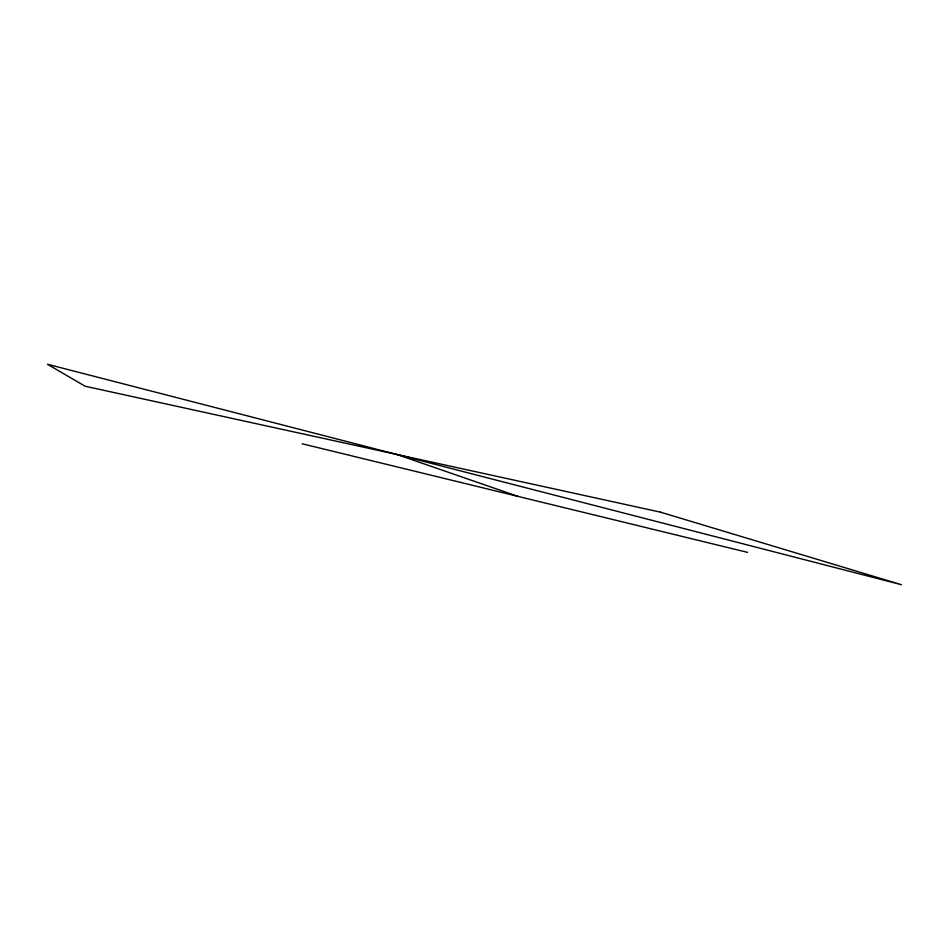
<?xml version="1.0" encoding="UTF-8"?>
<svg xmlns="http://www.w3.org/2000/svg" width="949" height="949" viewBox="0 0 949 949"><rect width="100%" height="100%" fill="white"/><g stroke="black" fill="none" stroke-linecap="round" stroke-linejoin="round"><path stroke-width="1.42" d="M302.173 443.776L747.551 552.365M396.86 454.464L518.012 496.398M660.445 512.152L85.173 386.243L47.45 364.262L901.55 584.738L660.445 512.152"/></g></svg>
